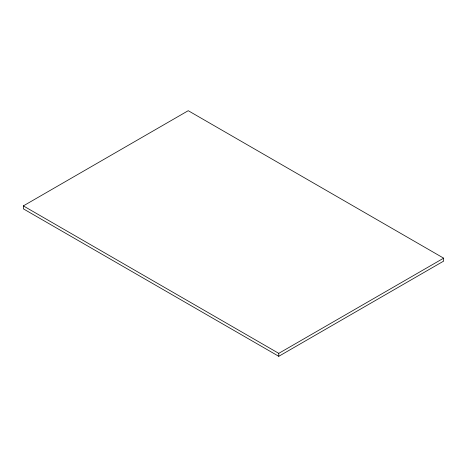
<?xml version="1.0" encoding="UTF-8"?>
<svg xmlns="http://www.w3.org/2000/svg" width="467" height="467" viewBox="0 0 467 467"><rect width="100%" height="100%" fill="white"/><g stroke="black" fill="none" stroke-linecap="round" stroke-linejoin="round"><path stroke-width="0.7" d="M23.35 205.889L188.23 110.697L443.65 258.163L443.65 261.111L278.77 356.303L23.35 208.837L23.35 205.889L278.77 353.356L443.65 258.163M278.77 353.356L278.77 356.303"/></g></svg>
